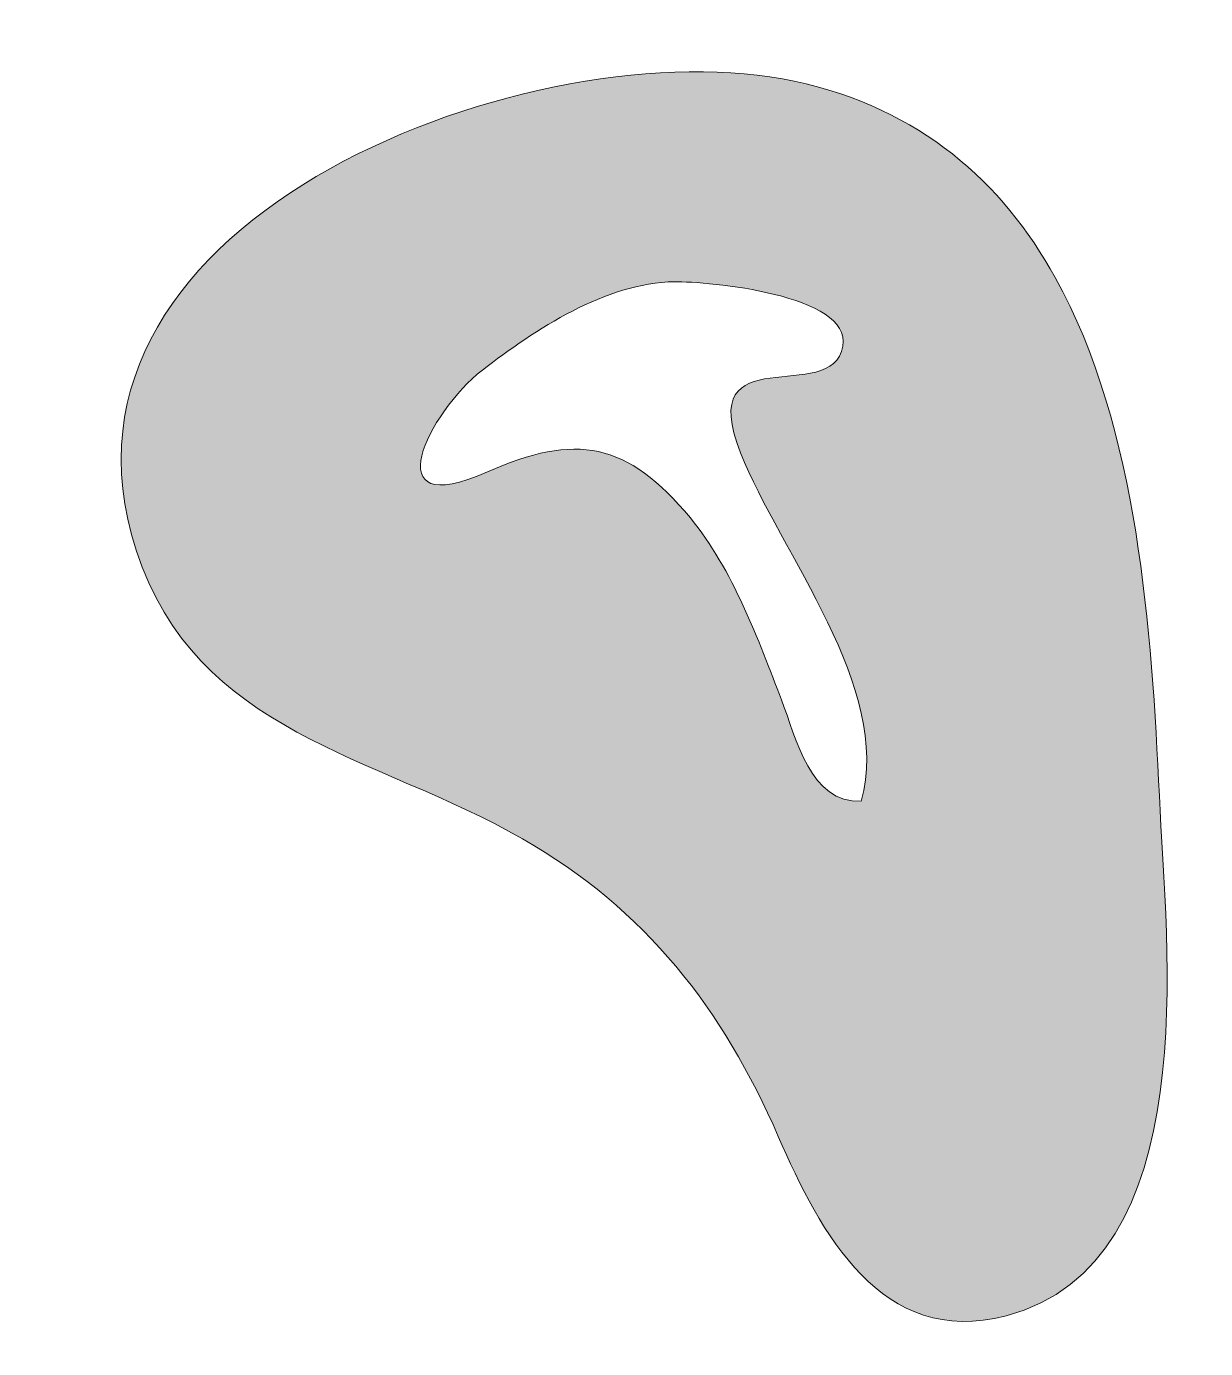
# Model space of a CAD drawing. Header units: inches. Extents: x -8 to 88, y -2 to 105.
import ezdxf

# ---------------------------------------------------------------- set-up
doc = ezdxf.new("R2010")
doc.units = ezdxf.units.IN
doc.header["$MEASUREMENT"] = 0
doc.layers.add('Layer 1', color=7, linetype='Continuous')

msp = doc.modelspace()

# ---------------------------------------------------------------- hatches: boundary and pattern name
at = {"layer": 'Layer 1', "true_color": 0xbe1e2d}
h = msp.add_hatch(color=242, dxfattribs=at)
h.dxf.hatch_style = 2
edge = h.paths.add_edge_path()
edge.add_spline(control_points=[(75.9, 84.86), (71.6, 92.61), (64.98, 98.6), (54.7, 100.83), (34.25, 105.28), (-7.69, 90.1), (1.23, 62.69), (6.1, 47.72), (20.68, 46.08), (32.61, 39.24), (42.64, 33.48), (48.88, 25.42), (53.4, 15.03), (56.81, 7.21), (61.75, -2.21), (71.9, 0.46), (88.11, 4.73), (84.94, 30.55), (84.36, 42.72), (83.73, 56.02), (82.68, 72.64), (75.9, 84.86)], knot_values=[0, 0, 0, 0, 1, 1, 1, 2, 2, 2, 3, 3, 3, 4, 4, 4, 5, 5, 5, 6, 6, 6, 7, 7, 7, 7], degree=3, periodic=1)
edge = h.paths.add_edge_path()
edge.add_spline(control_points=[(60.13, 42.29), (56.02, 42.05), (54.84, 47.45), (53.66, 50.52), (51.78, 55.38), (49.71, 61.14), (46.25, 65.32), (41.13, 71.52), (36.94, 72.25), (29.76, 69.06), (20.47, 64.93), (24.98, 73.94), (29.35, 77.33), (33.62, 80.64), (39.38, 84.45), (44.96, 84.52), (47.67, 84.56), (59.37, 83.48), (58.65, 79.29), (57.78, 74.3), (46.53, 80.24), (50.33, 70.6), (53.53, 62.49), (62.72, 51.48), (60.13, 42.29)], knot_values=[0, 0, 0, 0, 1, 1, 1, 2, 2, 2, 3, 3, 3, 4, 4, 4, 5, 5, 5, 6, 6, 6, 7, 7, 7, 8, 8, 8, 8], degree=3, periodic=1)

# ---------------------------------------------------------------- linework, layer by layer
at = {"layer": 'Layer 1', "lineweight": 0}
for points, knots in [([(75.9, 84.86), (71.6, 92.61), (64.98, 98.6), (54.7, 100.83), (34.25, 105.28), (-7.69, 90.1), (1.23, 62.69), (6.1, 47.72), (20.68, 46.08), (32.61, 39.24), (42.64, 33.48), (48.88, 25.42), (53.4, 15.03), (56.81, 7.21), (61.75, -2.21), (71.9, 0.46), (88.11, 4.73), (84.94, 30.55), (84.36, 42.72), (83.73, 56.02), (82.68, 72.64), (75.9, 84.86)], [0, 0, 0, 0, 1, 1, 1, 2, 2, 2, 3, 3, 3, 4, 4, 4, 5, 5, 5, 6, 6, 6, 7, 7, 7, 7]), ([(60.13, 42.29), (56.02, 42.05), (54.84, 47.45), (53.66, 50.52), (51.78, 55.38), (49.71, 61.14), (46.25, 65.32), (41.13, 71.52), (36.94, 72.25), (29.76, 69.06), (20.47, 64.93), (24.98, 73.94), (29.35, 77.33), (33.62, 80.64), (39.38, 84.45), (44.96, 84.52), (47.67, 84.56), (59.37, 83.48), (58.65, 79.29), (57.78, 74.3), (46.53, 80.24), (50.33, 70.6), (53.53, 62.49), (62.72, 51.48), (60.13, 42.29)], [0, 0, 0, 0, 1, 1, 1, 2, 2, 2, 3, 3, 3, 4, 4, 4, 5, 5, 5, 6, 6, 6, 7, 7, 7, 8, 8, 8, 8])]:
    msp.add_open_spline(points, degree=3, knots=knots, dxfattribs=at)

doc.saveas('drawing.dxf')
